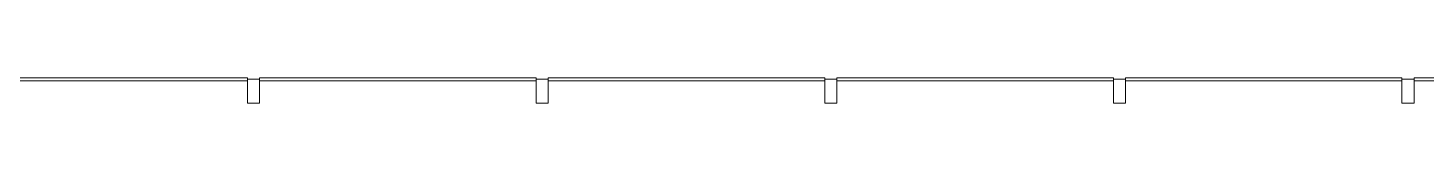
# Model space of a CAD drawing. Header units: millimetres. Extents: x 81424 to 264319, y 405 to 78637.
# Drawn here: x 214530 to 220342, y 45637 to 45743 of the extents above; entities that cross this region are included whole.
import ezdxf

# ---------------------------------------------------------------- set-up
doc = ezdxf.new("R2010")
doc.units = ezdxf.units.MM
for name, color, linetype, lineweight in [('A-FLOR-1', 130, 'Continuous', 9), ('A-GLAZ-CURT', 130, 'Continuous', 9), ('A-GLAZ-CWMG-1', 130, 'Continuous', 9), ('A_1404_dwg-1', 130, 'Continuous', 9)]:
    doc.layers.add(name, color=color, linetype=linetype, lineweight=lineweight)

# ---------------------------------------------------------------- blocks, each defined once
blk = doc.blocks.new('A_1404_dwg_System Panel - Glazed-1838995-TKTC_MB HOÀN THIỆN SÀN TẦNG 3-4-4819977-KeyPlan-CH4')
at = {"layer": 'A-GLAZ-CURT', "flags": 128}
blk.add_lwpolyline([(77327.6, 45731), (78477.6, 45731), (78477.6, 45743), (77327.6, 45743)], close=True, dxfattribs=at)
blk = doc.blocks.new('A_1404_dwg_System Panel - Glazed-1901962-TKTC_MB HOÀN THIỆN SÀN TẦNG 3-4-4819979-KeyPlan-CH4')
at = {"layer": 'A-GLAZ-CURT', "flags": 128}
blk.add_lwpolyline([(83327.6, 45731), (83577.6, 45731), (83577.6, 45743), (83327.6, 45743)], close=True, dxfattribs=at)
blk = doc.blocks.new('A_1404_dwg_Rectangular Mullion - 50 x 100mm-1838993-TKTC_MB HOÀN THIỆN SÀN TẦNG 3-4-4819981-KeyPlan-CH4')
at = {"layer": 'A-GLAZ-CWMG-1', "flags": 128}
blk.add_lwpolyline([(78477.6, 45637), (78527.6, 45637), (78527.6, 45737), (78477.6, 45737)], close=True, dxfattribs=at)
blk = doc.blocks.new('A_1404_dwg-4819832-KeyPlan-CH4')
at = {"layer": 'A-FLOR-1'}
for p, q in [((78527.6, 45737.4), (78477.6, 45737.4)), ((79727.6, 45737.4), (79677.6, 45737.4)), ((80927.6, 45737.4), (80877.6, 45737.4)), ((82127.6, 45737.4), (82077.6, 45737.4)), ((83327.6, 45737.4), (83277.6, 45737.4))]:
    blk.add_line(p, q, dxfattribs=at)
for name, p in [('A_1404_dwg_System Panel - Glazed-1838995-TKTC_MB HOÀN THIỆN SÀN TẦNG 3-4-4819977-KeyPlan-CH4', (0, 0)), ('A_1404_dwg_Rectangular Mullion - 50 x 100mm-1838993-TKTC_MB HOÀN THIỆN SÀN TẦNG 3-4-4819981-KeyPlan-CH4', (0, 0)), ('A_1404_dwg_System Panel - Glazed-1838995-TKTC_MB HOÀN THIỆN SÀN TẦNG 3-4-4819977-KeyPlan-CH4', (1200, 0)), ('A_1404_dwg_Rectangular Mullion - 50 x 100mm-1838993-TKTC_MB HOÀN THIỆN SÀN TẦNG 3-4-4819981-KeyPlan-CH4', (1200, 0)), ('A_1404_dwg_System Panel - Glazed-1838995-TKTC_MB HOÀN THIỆN SÀN TẦNG 3-4-4819977-KeyPlan-CH4', (2400, 0)), ('A_1404_dwg_Rectangular Mullion - 50 x 100mm-1838993-TKTC_MB HOÀN THIỆN SÀN TẦNG 3-4-4819981-KeyPlan-CH4', (2400, 0)), ('A_1404_dwg_System Panel - Glazed-1838995-TKTC_MB HOÀN THIỆN SÀN TẦNG 3-4-4819977-KeyPlan-CH4', (3600, 0)), ('A_1404_dwg_Rectangular Mullion - 50 x 100mm-1838993-TKTC_MB HOÀN THIỆN SÀN TẦNG 3-4-4819981-KeyPlan-CH4', (3600, 0)), ('A_1404_dwg_System Panel - Glazed-1838995-TKTC_MB HOÀN THIỆN SÀN TẦNG 3-4-4819977-KeyPlan-CH4', (4800, 0)), ('A_1404_dwg_Rectangular Mullion - 50 x 100mm-1838993-TKTC_MB HOÀN THIỆN SÀN TẦNG 3-4-4819981-KeyPlan-CH4', (4800, 0)), ('A_1404_dwg_System Panel - Glazed-1901962-TKTC_MB HOÀN THIỆN SÀN TẦNG 3-4-4819979-KeyPlan-CH4', (0, 0))]:
    blk.add_blockref(name, p)

msp = doc.modelspace()

# ---------------------------------------------------------------- block references
at = {"layer": 'A_1404_dwg-1'}
msp.add_blockref('A_1404_dwg-4819832-KeyPlan-CH4', (136964.6, 0), dxfattribs=at)

doc.saveas('drawing.dxf')
